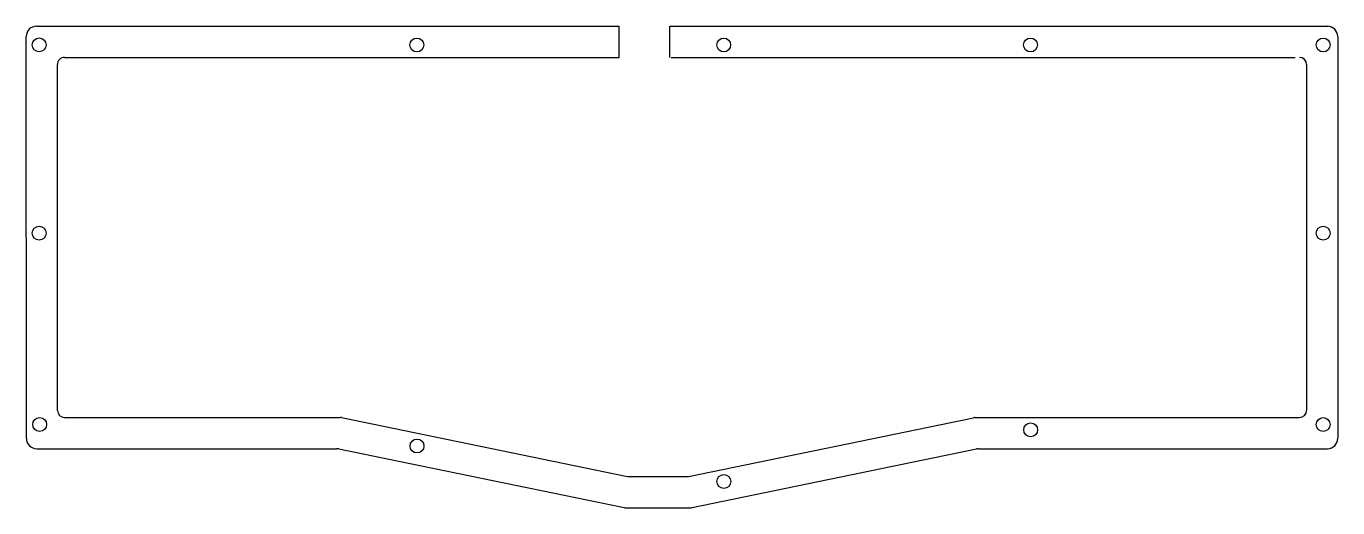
# Model space of a CAD drawing. Extents: x -53 to 325, y -116 to 23.
import ezdxf

# ---------------------------------------------------------------- set-up
doc = ezdxf.new("R2010")
doc.units = 0
for name, color, linetype in [('Shape3000', 7, 'CONTINUOUS'), ('Shape3001', 7, 'CONTINUOUS'), ('Shape3002', 7, 'CONTINUOUS'), ('Shape3003', 7, 'CONTINUOUS'), ('Shape3004', 7, 'CONTINUOUS'), ('Shape3005', 7, 'CONTINUOUS'), ('Shape3006', 7, 'CONTINUOUS'), ('Shape3007', 7, 'CONTINUOUS'), ('Shape3008', 7, 'CONTINUOUS'), ('Shape3009', 7, 'CONTINUOUS'), ('Shape3010', 7, 'CONTINUOUS'), ('Shape3011', 7, 'CONTINUOUS'), ('Shape3012', 7, 'CONTINUOUS'), ('Shape3013', 7, 'CONTINUOUS'), ('Shape3014', 7, 'CONTINUOUS'), ('Shape3015', 7, 'CONTINUOUS'), ('Shape3016', 7, 'CONTINUOUS'), ('Shape3017', 7, 'CONTINUOUS'), ('Shape3018', 7, 'CONTINUOUS'), ('Shape3019', 7, 'CONTINUOUS'), ('Shape3020', 7, 'CONTINUOUS'), ('Shape3021', 7, 'CONTINUOUS'), ('Shape3022', 7, 'CONTINUOUS'), ('Shape3023', 7, 'CONTINUOUS'), ('Shape3024', 7, 'CONTINUOUS'), ('Shape3025', 7, 'CONTINUOUS'), ('Shape3026', 7, 'CONTINUOUS'), ('Shape3027', 7, 'CONTINUOUS'), ('Shape3028', 7, 'CONTINUOUS'), ('Shape3029', 7, 'CONTINUOUS'), ('Shape3033', 7, 'CONTINUOUS'), ('Shape3034', 7, 'CONTINUOUS'), ('Shape3035', 7, 'CONTINUOUS'), ('Shape3036', 7, 'CONTINUOUS'), ('Shape3037', 7, 'CONTINUOUS'), ('Shape3038', 7, 'CONTINUOUS'), ('Shape3039', 7, 'CONTINUOUS'), ('Shape3040', 7, 'CONTINUOUS'), ('Shape3041', 7, 'CONTINUOUS'), ('Shape3042', 7, 'CONTINUOUS'), ('Shape3043', 7, 'CONTINUOUS'), ('Shape3044', 7, 'CONTINUOUS'), ('Shape3045', 7, 'CONTINUOUS'), ('Shape3046', 7, 'CONTINUOUS'), ('Shape3047', 7, 'CONTINUOUS'), ('Shape3048', 7, 'CONTINUOUS'), ('Shape3049', 7, 'CONTINUOUS'), ('Shape3050', 7, 'CONTINUOUS')]:
    doc.layers.add(name, color=color, linetype=linetype)

msp = doc.modelspace()

# ---------------------------------------------------------------- linework, layer by layer
at = {"layer": 'Shape3000'}
msp.add_line((-50.3416, -99.2215), (36.1508, -99.2112), dxfattribs=at)
at = {"layer": 'Shape3001'}
msp.add_line((36.7548, -99.2725), (119.054, -116.173), dxfattribs=at)
at = {"layer": 'Shape3002'}
msp.add_line((119.657, -116.234), (138.064, -116.234), dxfattribs=at)
at = {"layer": 'Shape3003'}
msp.add_line((138.669, -116.172), (220.666, -99.2901), dxfattribs=at)
at = {"layer": 'Shape3004'}
msp.add_line((221.27, -99.2284), (321.906, -99.2107), dxfattribs=at)
at = {"layer": 'Shape3005'}
msp.add_line((324.906, 19.6001), (324.906, -96.2107), dxfattribs=at)
at = {"layer": 'Shape3006'}
msp.add_line((-53.3421, -96.2224), (-53.3733, 19.5993), dxfattribs=at)
at = {"layer": 'Shape3007'}
msp.add_line((-44.3442, -88.2208), (-44.3711, 11.5996), dxfattribs=at)
at = {"layer": 'Shape3008'}
msp.add_line((-42.3439, -90.2202), (37.1663, -90.211), dxfattribs=at)
at = {"layer": 'Shape3009'}
msp.add_line((37.569, -90.2519), (120.068, -107.193), dxfattribs=at)
at = {"layer": 'Shape3010'}
msp.add_line((120.47, -107.234), (137.249, -107.234), dxfattribs=at)
at = {"layer": 'Shape3011'}
msp.add_line((137.652, -107.193), (219.848, -90.2697), dxfattribs=at)
at = {"layer": 'Shape3012'}
msp.add_line((220.251, -90.2286), (313.906, -90.2121), dxfattribs=at)
at = {"layer": 'Shape3013'}
msp.add_line((315.906, 11.6001), (315.906, -88.2121), dxfattribs=at)
at = {"layer": 'Shape3014'}
msp.add_arc((119.657, -113.234), 3, -101.604, -90, dxfattribs=at)
at = {"layer": 'Shape3015'}
msp.add_arc((36.1513, -102.211), 3, 78.3956, 90.0095, dxfattribs=at)
at = {"layer": 'Shape3016'}
msp.add_arc((138.064, -113.234), 3, -90, -78.366, dxfattribs=at)
at = {"layer": 'Shape3017'}
msp.add_arc((321.906, -96.2107), 3, -89.9899, 0, dxfattribs=at)
at = {"layer": 'Shape3018'}
msp.add_arc((221.271, -102.228), 3, 90.0101, 101.634, dxfattribs=at)
at = {"layer": 'Shape3019'}
msp.add_arc((-50.3733, 19.6001), 3, 90, -179.985, dxfattribs=at)
at = {"layer": 'Shape3020'}
msp.add_arc((321.906, 19.6001), 3, 0, 90, dxfattribs=at)
at = {"layer": 'Shape3021'}
msp.add_arc((-50.3421, -96.2215), 3, -179.985, -89.9905, dxfattribs=at)
at = {"layer": 'Shape3022'}
msp.add_arc((-42.3711, 11.6001), 2, 90, -179.985, dxfattribs=at)
at = {"layer": 'Shape3023'}
msp.add_arc((313.906, 11.6001), 2, 0, 90, dxfattribs=at)
at = {"layer": 'Shape3024'}
msp.add_arc((313.906, -88.2121), 2, -89.9899, 0, dxfattribs=at)
at = {"layer": 'Shape3025'}
msp.add_arc((220.251, -92.2286), 2, 90.0101, 101.634, dxfattribs=at)
at = {"layer": 'Shape3026'}
msp.add_arc((137.249, -105.234), 2, -90, -78.366, dxfattribs=at)
at = {"layer": 'Shape3027'}
msp.add_arc((120.47, -105.234), 2, -101.604, -90, dxfattribs=at)
at = {"layer": 'Shape3028'}
msp.add_arc((37.1667, -92.211), 2, 78.3956, 90.0095, dxfattribs=at)
at = {"layer": 'Shape3029'}
msp.add_arc((-42.3442, -88.2202), 2, -179.985, -89.9905, dxfattribs=at)
at = {"layer": 'Shape3033'}
msp.add_circle((59.3315, -98.4333), 2, dxfattribs=at)
at = {"layer": 'Shape3034'}
msp.add_circle((147.834, -108.644), 2, dxfattribs=at)
at = {"layer": 'Shape3035'}
msp.add_circle((236.33, -93.7704), 2, dxfattribs=at)
at = {"layer": 'Shape3036'}
msp.add_circle((320.706, -92.2549), 2, dxfattribs=at)
at = {"layer": 'Shape3037'}
msp.add_circle((320.706, -37.078), 2, dxfattribs=at)
at = {"layer": 'Shape3038'}
msp.add_circle((320.706, 17.2039), 2, dxfattribs=at)
at = {"layer": 'Shape3039'}
msp.add_circle((236.301, 17.2039), 2, dxfattribs=at)
at = {"layer": 'Shape3040'}
msp.add_circle((147.801, 17.2039), 2, dxfattribs=at)
at = {"layer": 'Shape3041'}
msp.add_circle((59.3013, 17.2039), 2, dxfattribs=at)
at = {"layer": 'Shape3042'}
msp.add_line((132.4, 22.6), (322.12, 22.6), dxfattribs=at)
at = {"layer": 'Shape3043'}
msp.add_line((-42.37, 13.6), (117.63, 13.6), dxfattribs=at)
at = {"layer": 'Shape3044'}
msp.add_line((132.63, 13.6), (312.63, 13.6), dxfattribs=at)
at = {"layer": 'Shape3045'}
msp.add_line((117.6, 13.6), (117.6, 22.6), dxfattribs=at)
at = {"layer": 'Shape3046'}
msp.add_line((-50.37, 22.6), (117.63, 22.6), dxfattribs=at)
at = {"layer": 'Shape3047'}
msp.add_line((132.3, 13.6), (132.3, 22.6), dxfattribs=at)
at = {"layer": 'Shape3048'}
msp.add_circle((-49.5, -92.2438), 2, dxfattribs=at)
at = {"layer": 'Shape3049'}
msp.add_circle((-49.6305, -37.0669), 2, dxfattribs=at)
at = {"layer": 'Shape3050'}
msp.add_circle((-49.6305, 17.2151), 2, dxfattribs=at)

doc.saveas('drawing.dxf')
